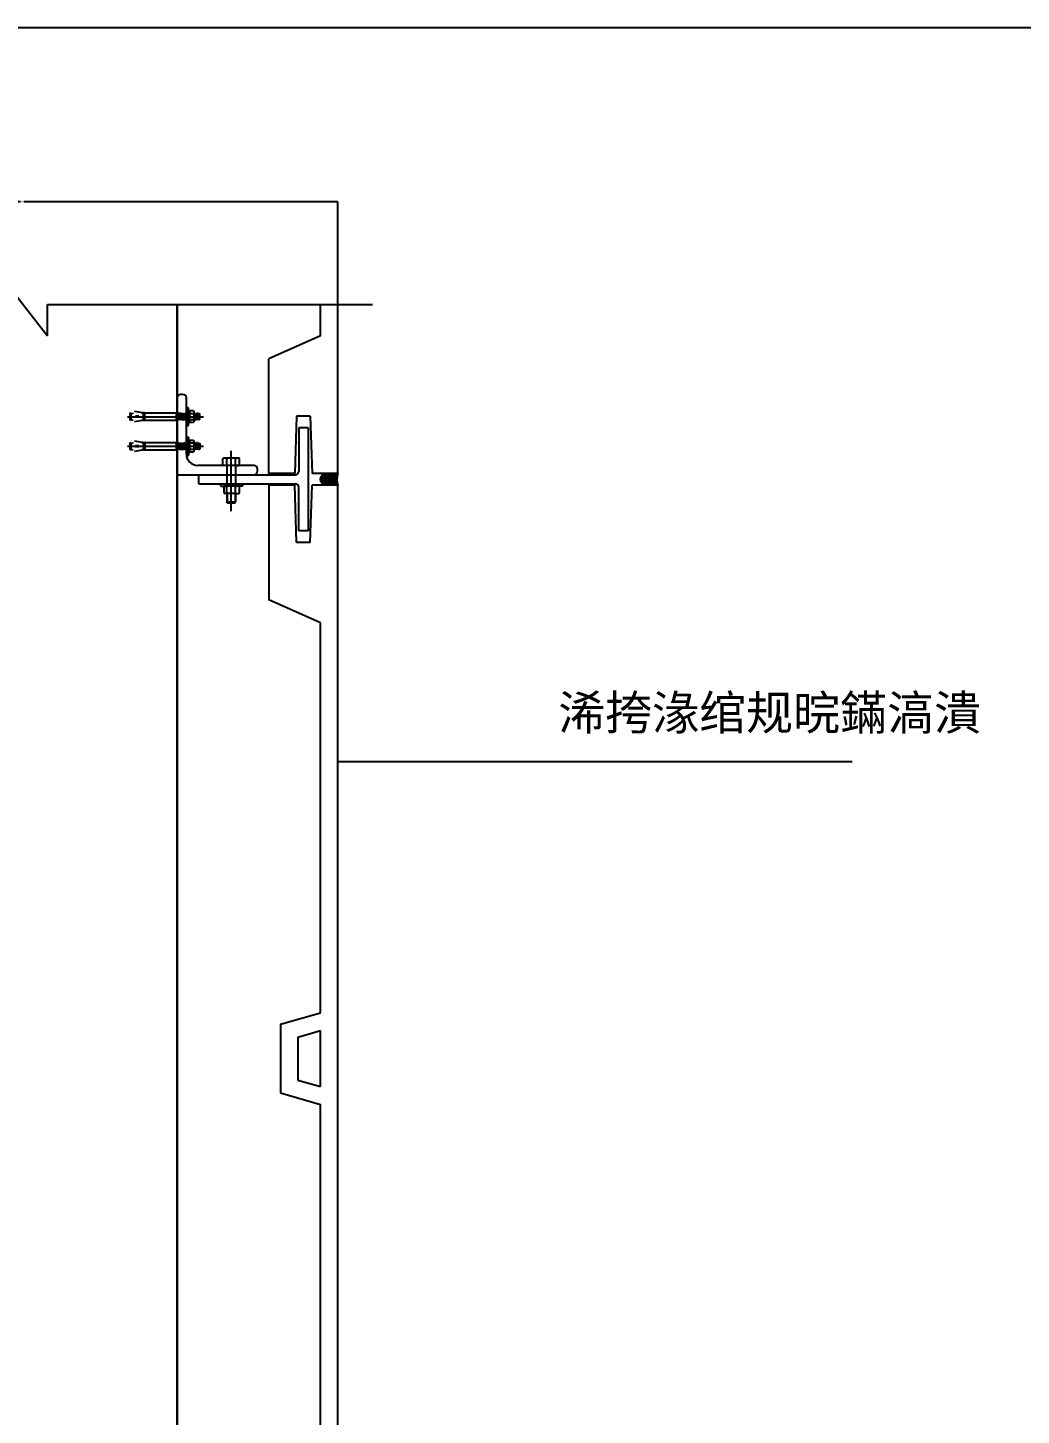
# Model space of a CAD drawing. Header units: metres. Extents: x -538 to 2883, y 358 to 2777.
# Drawn here: x 307 to 1172, y 1568 to 2777 of the extents above; entities that cross this region are included whole.
import ezdxf

# ---------------------------------------------------------------- set-up
doc = ezdxf.new("R2010")
doc.units = ezdxf.units.M
for name, color, linetype in [('CEN', 1, 'Continuous'), ('SCREW', 233, 'Continuous'), ('STEEL', 2, 'Continuous'), ('鍥惧眰2', 3, 'Continuous'), ('鍥惧眰3', 4, 'Continuous'), ('鍥惧眰4', 8, 'Continuous')]:
    doc.layers.add(name, color=color, linetype=linetype)
doc.dimstyles.get("Standard").update_dxf_attribs({"dimtxt": 2.5, "dimasz": 2.5, "dimexe": 1.25, "dimexo": 0.625, "dimtad": 1, "dimcen": 2.5, "dimazin": 3, "dimtfac": 1, "dimtmove": 0, "dimatfit": 3})

# ---------------------------------------------------------------- blocks, each defined once
blk = doc.blocks.new('3213412rewr')
at = {"layer": 'CEN'}
blk.add_line((0, -134.7), (0, 39.62), dxfattribs=at)
at = {"layer": 'SCREW'}
for p, q in [((-13.35, 16.3), (-11.56, 17.33)), ((-13.35, 16.3), (-13.35, 7.33)), ((-13.35, 7.33), (13.35, 7.33)), ((-11.56, 17.33), (11.56, 17.33)), ((-8, 29.06), (-6.4, 30.66)), ((-8, 29.06), (0, 29.07)), ((-8, 29.06), (-6.52, 28.2)), ((-6.52, 27.79), (-8, 26.93)), ((-8, 26.93), (-8, 26.65)), ((-8, 26.65), (-6.52, 25.8)), ((-6.52, 25.39), (-8, 24.53)), ((-8, 24.53), (-8, 24.25)), ((-8, 24.25), (-6.52, 23.4)), ((-6.52, 22.99), (-8, 22.13)), ((-8, 22.13), (-8, 21.85)), ((-8, 21.85), (-6.52, 21)), ((-6.52, 20.59), (-8, 19.73)), ((-8, 19.73), (-8, 19.45)), ((-8, 19.45), (-6.52, 18.6)), ((-6.52, 18.19), (-8, 17.33)), ((-6.52, 4.19), (-8, 3.34)), ((-8, 3.34), (-8, 3.06)), ((-8, 3.06), (-6.52, 2.21)), ((-6.52, 1.79), (-8, 0.94)), ((-8, 0.94), (-8, 0.66)), ((-8, 0.66), (-6.52, -0.19)), ((-7.77, 5.33), (-6.52, 4.61)), ((-6.94, 16.3), (-6.94, 7.33)), ((-6.4, 30.66), (6.4, 30.66)), ((-6.4, 27.99), (6.4, 29.19)), ((-6.4, 25.59), (6.4, 26.79)), ((-6.4, 23.19), (6.4, 24.39)), ((-6.4, 20.79), (6.4, 21.99)), ((-6.4, 18.39), (6.4, 19.59)), ((-6.4, 4.4), (3.54, 5.33)), ((-6.4, 2), (6.4, 3.2)), ((-6.4, -0.4), (6.4, 0.8)), ((-4.8, 27.03), (4.8, 27.75)), ((-4.8, 24.63), (4.8, 25.35)), ((-4.8, 22.23), (4.8, 22.95)), ((-4.8, 19.83), (4.8, 20.55)), ((-4.8, 17.43), (4.8, 18.15)), ((-4.8, 3.44), (4.8, 4.16)), ((-4.8, 1.04), (4.8, 1.76)), ((7.24, 29.82), (6.4, 30.66)), ((7.24, 29.82), (6.52, 29.4)), ((6.52, 28.99), (8, 28.13)), ((8, 27.85), (6.52, 27)), ((6.52, 26.59), (8, 25.73)), ((8, 25.45), (6.52, 24.6)), ((6.52, 24.19), (8, 23.33)), ((8, 23.05), (6.52, 22.2)), ((6.52, 21.79), (8, 20.93)), ((8, 20.65), (6.52, 19.8)), ((6.52, 19.39), (8, 18.53)), ((8, 18.25), (6.52, 17.4)), ((8, 4.26), (6.52, 3.41)), ((6.52, 2.99), (8, 2.14)), ((8, 1.86), (6.52, 1.01)), ((6.52, 0.59), (8, -0.26)), ((6.62, 5.33), (8, 4.54)), ((6.94, 16.3), (6.94, 7.33)), ((8, 28.13), (8, 27.85)), ((8, 25.73), (8, 25.45)), ((8, 23.33), (8, 23.05)), ((8, 20.93), (8, 20.65)), ((8, 18.53), (8, 18.25)), ((8, 4.54), (8, 4.26)), ((8, 2.14), (8, 1.86)), ((13.35, 16.3), (11.56, 17.33)), ((13.35, 16.3), (13.35, 7.33)), ((-6.52, -0.61), (-8, -1.46)), ((-8, -1.46), (-8, -1.74)), ((-8, -1.74), (-6.52, -2.59)), ((-6.52, -3.01), (-8, -3.86)), ((-8, -3.86), (-8, -4.14)), ((-8, -4.14), (-6.52, -4.99)), ((-6.52, -5.41), (-8, -6.26)), ((-8, -6.26), (-8, -6.54)), ((-8, -6.54), (-6.52, -7.39)), ((-6.52, -7.81), (-8, -8.66)), ((-8, -8.66), (-8, -8.94)), ((-8, -8.94), (-6.52, -9.79)), ((-6.52, -10.21), (-8, -11.06)), ((-8, -11.06), (-8, -11.34)), ((-8, -11.34), (-6.52, -12.19)), ((-6.52, -12.61), (-8, -13.46)), ((-8, -13.46), (-8, -13.74)), ((-8, -13.74), (-6.52, -14.59)), ((-6.52, -15.01), (-8, -15.86)), ((-8, -15.86), (-8, -16.14)), ((-8, -16.14), (-6.52, -16.99)), ((-6.52, -17.41), (-8, -18.26)), ((-8, -18.26), (-8, -18.54)), ((-8, -18.54), (-6.52, -19.39)), ((-6.52, -19.81), (-8, -20.66)), ((-8, -20.66), (-8, -20.94)), ((-8, -20.94), (-6.52, -21.79)), ((-6.52, -22.21), (-8, -23.06)), ((-8, -23.06), (8, -23.06)), ((-8, -23.06), (-8, -23.34)), ((-8, -23.34), (-8, -95.48)), ((-6.4, -2.8), (6.4, -1.6)), ((-6.4, -5.2), (6.4, -4)), ((-6.4, -7.6), (6.4, -6.4)), ((-6.4, -10), (6.4, -8.8)), ((-6.4, -12.4), (6.4, -11.2)), ((-6.4, -14.8), (6.4, -13.6)), ((-6.4, -17.2), (6.4, -16)), ((-6.4, -19.6), (6.4, -18.4)), ((-6.4, -22), (6.4, -20.8)), ((-6.15, -23.06), (8, -22)), ((-4.8, -1.36), (4.8, -0.64)), ((-4.8, -3.76), (4.8, -3.04)), ((-4.8, -6.16), (4.8, -5.44)), ((-4.8, -8.56), (4.8, -7.84)), ((-4.8, -10.96), (4.8, -10.24)), ((-4.8, -13.36), (4.8, -12.64)), ((-4.8, -15.76), (4.8, -15.04)), ((-4.8, -18.16), (4.8, -17.44)), ((-4.8, -20.56), (4.8, -19.84)), ((8, -0.54), (6.52, -1.39)), ((6.52, -1.81), (8, -2.66)), ((8, -2.94), (6.52, -3.79)), ((6.52, -4.21), (8, -5.06)), ((8, -5.34), (6.52, -6.19)), ((6.52, -6.61), (8, -7.46)), ((8, -7.74), (6.52, -8.59)), ((6.52, -9.01), (8, -9.86)), ((8, -10.14), (6.52, -10.99)), ((6.52, -11.41), (8, -12.26)), ((8, -12.54), (6.52, -13.39)), ((6.52, -13.81), (8, -14.66)), ((8, -14.94), (6.52, -15.79)), ((6.52, -16.21), (8, -17.06)), ((8, -17.34), (6.52, -18.19)), ((6.52, -18.61), (8, -19.46)), ((8, -19.74), (6.52, -20.59)), ((6.52, -21.01), (8, -21.86)), ((8, -0.26), (8, -0.54)), ((8, -2.66), (8, -2.94)), ((8, -5.06), (8, -5.34)), ((8, -7.46), (8, -7.74)), ((8, -9.86), (8, -10.14)), ((8, -12.26), (8, -12.54)), ((8, -14.66), (8, -14.94)), ((8, -17.06), (8, -17.34)), ((8, -19.46), (8, -19.74)), ((8, -21.86), (8, -22.14)), ((8, -22), (8, -23.06)), ((8, -95.48), (8, -23.06)), ((-8, -95.48), (8, -95.48)), ((-8.6, -100.66), (-11.73, -118.85)), ((-8.64, -96.12), (-8.64, -97.89)), ((-8, -98.53), (-8.6, -100.66)), ((-6.61, -100.66), (-8.6, -100.66)), ((-8.59, -122.64), (-7.11, -122.64)), ((-8, -98.53), (8, -98.53)), ((-8, -127.54), (-7.14, -122.64)), ((-6.37, -98.53), (-6.61, -100.66)), ((-1.12, -108.91), (-1.12, -116.64)), ((0.48, -108.27), (-0.48, -108.27)), ((1.12, -108.91), (1.12, -116.64)), ((6.56, -98.53), (6.61, -100.66)), ((6.61, -100.66), (8.6, -100.66)), ((8.59, -122.64), (7.11, -122.64)), ((8, -127.54), (7.14, -122.64)), ((8, -98.53), (8.6, -100.66)), ((8.6, -100.66), (11.73, -118.85)), ((8.64, -96.12), (8.64, -97.89)), ((-8, -127.54), (8, -127.54)), ((-8, -127.54), (-7.01, -129.34)), ((-7.01, -129.34), (7.01, -129.34)), ((8, -127.54), (7.01, -129.34))]:
    blk.add_line(p, q, dxfattribs=at)
at = {"layer": 'STEEL'}
for p, q in [((-20, 5.33), (-20, 0)), ((20, 5.33), (-20, 5.33)), ((-20, 0), (20, 0)), ((20, 0), (20, 5.33))]:
    blk.add_line(p, q, dxfattribs=at)
blk = doc.blocks.new('_CLOSEDFILLED')
at = {"color": 0, "linetype": 'BYBLOCK'}
blk.add_solid([(-1, 0.2), (0, 0), (-1, -0.2)], dxfattribs=at)
blk = doc.blocks.new('*D23')
for p, q in [((26.74, 2535.77), (26.74, 2625.74)), ((26.99, 2625.74), (300.24, 2625.74)), ((303.24, 2625.74), (576.49, 2625.74)), ((576.74, 2535.77), (576.74, 2625.74))]:
    blk.add_line(p, q)
at = {"layer": 'Defpoints'}
for p in [(26.74, 2625.74), (26.74, 2535.77), (576.74, 2535.77)]:
    blk.add_point(p, dxfattribs=at)
at = {"xscale": 0.25, "yscale": 0.25, "rotation": 180}
blk.add_blockref('_CLOSEDFILLED', (26.74, 2625.74), dxfattribs=at)
at = {"xscale": 0.25, "yscale": 0.25}
blk.add_blockref('_CLOSEDFILLED', (576.74, 2625.74), dxfattribs=at)
at = {"insert": (301.74, 2625.74), "char_height": 1, "attachment_point": 5}
blk.add_mtext('550', dxfattribs=at)

msp = doc.modelspace()

# ---------------------------------------------------------------- hatches: boundary and pattern name
at = {"layer": '鍥惧眰4'}
h = msp.add_hatch(dxfattribs=at)
h.set_pattern_fill('HONEY', scale=0.37)
h.paths.add_polyline_path([(571.48, 2383.51, 0.41), (566.48, 2388.51, 0.41), (561.48, 2383.51)])
h.paths.add_polyline_path([(561.48, 2383.51, 0.41), (566.48, 2378.51, 0.41), (571.48, 2383.51)])
h = msp.add_hatch(dxfattribs=at)
h.set_pattern_fill('NET', scale=0.5)
h.paths.add_polyline_path([(566.48, 2388.51, -0.41), (571.48, 2383.51), (575.9, 2383.51, -0.08), (576.74, 2388.51)])
h.paths.add_polyline_path([(571.48, 2383.51, -0.41), (566.48, 2378.51), (576.74, 2378.51, -0.08), (575.9, 2383.51)])

# ---------------------------------------------------------------- linework, layer by layer
for p, q in [((271.89, 2574.99), (323.63, 2508.68)), ((323.63, 2535.77), (436.74, 2535.77)), ((323.63, 2535.77), (606.88, 2535.77)), ((323.63, 2508.68), (323.63, 2535.77)), ((436.74, 2535.77), (436.74, 721.26)), ((436.74, 721.26), (436.74, 2535.77)), ((441.74, 2457.51), (439.74, 2457.51)), ((436.74, 2454.51), (436.74, 2387.51)), ((444.74, 2405.51), (444.74, 2454.51)), ((550.74, 2428.51), (542.74, 2428.51)), ((542.74, 2428.51), (542.74, 2390.51)), ((550.74, 2428.51), (550.74, 2338.51)), ((503.74, 2395.51), (454.74, 2395.51)), ((479.93, 2395.51), (479.93, 2379.51)), ((487.62, 2395.51), (487.62, 2379.51)), ((436.74, 2387.51), (503.74, 2387.51)), ((455.74, 2387.51), (539.74, 2387.51)), ((455.74, 2379.51), (455.74, 2387.51)), ((506.74, 2390.51), (506.74, 2392.51)), ((455.74, 2379.51), (539.74, 2379.51)), ((542.74, 2338.51), (542.74, 2376.51)), ((550.74, 2338.51), (542.74, 2338.51))]:
    msp.add_line(p, q)
msp.add_lwpolyline([(-538.47, 357.97), (2882.97, 357.97), (2882.97, 2777.17), (-538.47, 2777.17)], close=True)
for centre, radius, start, end in [((439.74, 2454.51), 3, 90, 180), ((441.74, 2454.51), 3, 0, 90), ((454.74, 2405.51), 10, 180, 270), ((503.74, 2392.51), 3, 0, 90), ((503.74, 2390.51), 3, 270, 0), ((539.74, 2390.51), 3, 270, 0), ((539.74, 2376.51), 3, 0, 90)]:
    msp.add_arc(centre, radius, start, end)
at = {"layer": '鍥惧眰2'}
for p, q in [((561.74, 2508.51), (561.74, 2535.77)), ((576.74, 2388.51), (576.74, 2535.77)), ((561.74, 2508.51), (516.74, 2488.51)), ((516.74, 2388.51), (516.74, 2488.51)), ((540.74, 2438.51), (539.24, 2388.51)), ((552.74, 2438.51), (540.74, 2438.51)), ((552.74, 2438.51), (554.24, 2388.51)), ((539.24, 2388.51), (516.74, 2388.51)), ((576.74, 2388.51), (554.24, 2388.51)), ((539.24, 2378.51), (516.74, 2378.51)), ((516.74, 2378.51), (516.74, 2278.51)), ((540.74, 2328.51), (539.24, 2378.51)), ((552.74, 2328.51), (554.24, 2378.51)), ((576.74, 2378.51), (554.24, 2378.51)), ((576.74, 878.51), (576.74, 2378.51)), ((552.74, 2328.51), (540.74, 2328.51)), ((561.74, 2258.51), (516.74, 2278.51)), ((561.74, 1918.51), (561.74, 2258.51)), ((526.74, 1908.51), (561.74, 1918.51)), ((526.74, 1908.51), (526.74, 1848.51)), ((541.74, 1897.2), (561.74, 1902.91)), ((561.74, 1854.11), (561.74, 1902.91)), ((541.74, 1897.2), (541.74, 1859.83)), ((541.74, 1859.83), (561.74, 1854.11)), ((526.74, 1848.51), (561.74, 1838.51)), ((561.74, 1418.51), (561.74, 1838.51))]:
    msp.add_line(p, q, dxfattribs=at)
at = {"layer": '鍥惧眰3'}
for p, q in [((476.57, 2401.59), (477.23, 2402)), ((476.57, 2395.92), (476.57, 2401.59)), ((476.57, 2395.92), (477.23, 2395.51)), ((490.32, 2402), (477.23, 2402)), ((479.93, 2395.51), (477.23, 2395.51)), ((487.62, 2395.51), (479.93, 2395.51)), ((487.62, 2395.51), (490.32, 2395.51)), ((490.98, 2401.59), (490.32, 2402)), ((490.98, 2395.92), (490.32, 2395.51)), ((490.98, 2395.92), (490.98, 2401.59)), ((474.76, 2377.59), (474.76, 2379.51)), ((474.76, 2377.59), (477.65, 2377.59)), ((490.98, 2377.59), (477.65, 2377.59)), ((477.65, 2377.18), (478.3, 2377.59)), ((477.65, 2371.51), (477.65, 2377.18)), ((477.65, 2371.51), (478.3, 2371.11)), ((479.93, 2371.11), (478.3, 2371.11)), ((479.93, 2371.11), (479.93, 2363.86)), ((487.62, 2371.11), (479.93, 2371.11)), ((487.62, 2371.11), (487.62, 2363.86)), ((487.62, 2371.11), (490.32, 2371.11)), ((490.98, 2377.18), (490.32, 2377.59)), ((490.98, 2371.51), (490.32, 2371.11)), ((493.87, 2377.59), (490.98, 2377.59)), ((490.98, 2371.51), (490.98, 2377.18)), ((493.87, 2377.59), (493.87, 2379.51)), ((479.93, 2363.86), (487.62, 2363.86)), ((480.43, 2362.9), (479.93, 2363.86)), ((480.43, 2362.9), (487.12, 2362.9)), ((487.12, 2362.9), (487.62, 2363.86))]:
    msp.add_line(p, q, dxfattribs=at)
msp.add_circle((566.48, 2383.51), 5, dxfattribs=at)
msp.add_arc((591.1, 2383.51), 15.2, 160.79, 199.21, dxfattribs=at)
at = {"layer": '鍥惧眰4'}
for p, q in [((483.78, 2355.7), (483.78, 2408.43)), ((479.93, 2401.59), (479.27, 2402)), ((479.93, 2395.92), (479.27, 2395.51)), ((479.93, 2401.59), (480.58, 2402)), ((479.93, 2395.92), (479.93, 2401.59)), ((479.93, 2395.92), (480.58, 2395.51)), ((487.62, 2401.59), (486.97, 2402)), ((487.62, 2395.92), (486.97, 2395.51)), ((487.62, 2401.59), (488.28, 2402)), ((487.62, 2395.92), (487.62, 2401.59)), ((487.62, 2395.92), (488.28, 2395.51)), ((479.93, 2377.18), (479.27, 2377.59)), ((479.93, 2371.51), (479.27, 2371.11)), ((479.93, 2377.18), (480.58, 2377.59)), ((479.93, 2371.51), (479.93, 2377.18)), ((479.93, 2371.51), (480.58, 2371.11)), ((480.41, 2371.11), (480.41, 2363.86)), ((487.62, 2377.18), (486.97, 2377.59)), ((487.62, 2371.51), (486.97, 2371.11)), ((487.14, 2371.11), (487.14, 2363.86)), ((487.62, 2377.18), (488.28, 2377.59)), ((487.62, 2371.51), (487.62, 2377.18)), ((487.62, 2371.51), (488.28, 2371.11))]:
    msp.add_line(p, q, dxfattribs=at)

# ---------------------------------------------------------------- block references
at = {"layer": 'STEEL', "xscale": 0.38, "yscale": 0.38, "zscale": 0.38, "rotation": 270}
for p in [(444.67, 2438.08), (444.74, 2412.26)]:
    msp.add_blockref('3213412rewr', p, dxfattribs=at)

# ---------------------------------------------------------------- texts
at = {"insert": (768.81, 2195.07), "char_height": 30, "attachment_point": 1}
msp.add_mtext('{\\fFangSong_GB2312|b0|i0|c134|p49;浠挎湪绾规晥鏋滈潰}', dxfattribs=at)

# ---------------------------------------------------------------- dimensions: what is measured, and where the dimension line sits
dim = msp.add_linear_dim(base=(26.74, 2625.74), p1=(26.74, 2535.77), p2=(576.74, 2535.77), dimstyle='Standard')
dim.commit()
dim.dimension.update_dxf_attribs({"geometry": '*D23', "text_midpoint": (301.74, 2625.74)})

# ---------------------------------------------------------------- leaders
msp.add_leader([(576.74, 2137.36), (1024.89, 2137.36)], dimstyle='Standard')

doc.saveas('drawing.dxf')
